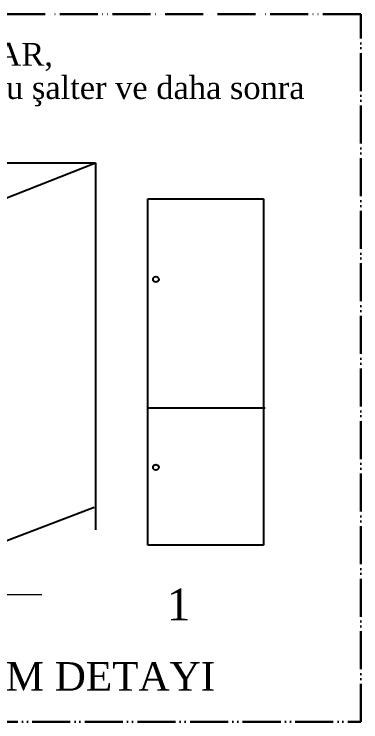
# Model space of a CAD drawing. Header units: centimetres. Extents: x 158658 to 162658, y -423569 to -420790.
# Drawn here: x 161650.6 to 161869.4, y -421237.3 to -420790.4 of the extents above; entities that cross this region are included whole.
import ezdxf

# ---------------------------------------------------------------- set-up
doc = ezdxf.new("R2010")
doc.units = ezdxf.units.CM
doc.header["$MEASUREMENT"] = 0
doc.linetypes.add('ACAD_ISO05W100', pattern=[33, 24, -3, 0, -3, 0, -3])
doc.layers.add('0.2', color=7, linetype='Continuous', lineweight=20)
doc.layers.add('etelefon', color=2, linetype='ACAD_ISO05W100', lineweight=30)
doc.layers.add('emimari', color=7, linetype='Continuous')
doc.styles.add('MtXpl_Times_New_Roma', font='times.ttf')

msp = doc.modelspace()

# ---------------------------------------------------------------- linework, layer by layer
for p, q in [((161498.21, -420884.21), (161702.01, -420884.19)), ((161644.16, -420907.02), (161702.01, -420884.19)), ((161701.99, -420884.22), (161701.99, -421116.1)), ((161734.95, -420907.06), (161807.94, -420907.06)), ((161734.95, -421125.83), (161734.95, -420907.06)), ((161807.94, -420907.06), (161807.94, -421125.83)), ((161734.95, -421039.03), (161808.96, -421039.03)), ((161643.25, -421123.92), (161701.09, -421101.73)), ((161807.94, -421125.83), (161734.95, -421125.83))]:
    msp.add_line(p, q)
for centre in [(161740.01, -420957.87), (161740.01, -421076.55)]:
    msp.add_circle(centre, 1.78)
at = {"layer": '0.2'}
msp.add_line((161427.12, -421156.87), (161668.05, -421156.87), dxfattribs=at)
at = {"layer": 'etelefon'}
msp.add_lwpolyline([(161869.4, -420790.35), (161230.4, -420790.35), (161230.4, -421237.33), (161869.4, -421237.33)], close=True, dxfattribs=at)

# ---------------------------------------------------------------- texts
at = {"lineweight": 50, "style": 'MtXpl_Times_New_Roma'}
for s, p in [('NOT:Katlarda tali panolarda, önce 30mA KAR,', (161256.49, -420822.95)), ('daha sonra uygun akım değerinde çift kutuplu şalter ve daha sonra ', (161256.49, -420843.93))]:
    msp.add_text(s, height=14.4, dxfattribs=at).set_placement(p)
at = {"color": 1, "style": 'MtXpl_Times_New_Roma'}
msp.add_text('PANO ŞEKLİ VE YERLEŞİM DETAYI', height=18, dxfattribs=at).set_placement((161325.81, -421217.62))
at = {"layer": 'emimari', "style": 'MtXpl_Times_New_Roma'}
msp.add_text('1', height=20, dxfattribs=at).set_placement((161746.83, -421173.2))

doc.saveas('drawing.dxf')
